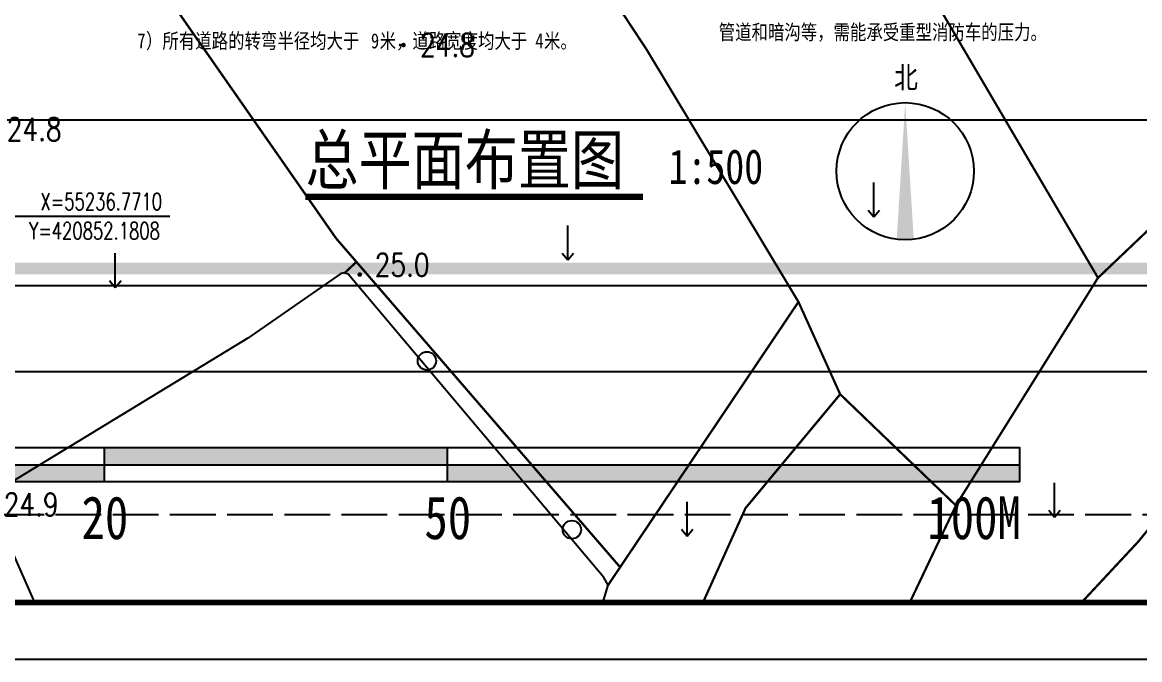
# Model space of a CAD drawing. Header units: millimetres. Extents: x 420716 to 421013, y 55190 to 55400.
# Drawn here: x 420860.5 to 420958.2, y 55189.6 to 55245.3 of the extents above; entities that cross this region are included whole.
import ezdxf
from ezdxf.enums import TextEntityAlignment as Align

# ---------------------------------------------------------------- set-up
doc = ezdxf.new("R2010")
doc.units = ezdxf.units.MM
doc.linetypes.add('CENTER2', pattern=[1.125, 0.75, -0.125, 0.125, -0.125])
doc.linetypes.add('X3', pattern=[5, 4, -1])
doc.layers.add('0 - 已设计道路中心线', color=1, linetype='CENTER2', lineweight=50)
for name, color, linetype in [('DIM_COOR', 171, 'Continuous'), ('DIM_SYMB', 171, 'Continuous'), ('PUB_TEXT', 7, 'Continuous'), ('TK', 4, 'Continuous'), ('地形图', 252, 'Continuous'), ('建设布局', 7, 'Continuous'), ('规划110kV线路', 255, 'Continuous'), ('道路网', 7, 'Continuous')]:
    doc.layers.add(name, color=color, linetype=linetype)
doc.styles.add('-宋体', font='', dxfattribs={"width": 0.8})
doc.styles.add('_TCH_DIM', font='SIMPLEX', dxfattribs={"bigfont": 'GBCBIG'})
doc.styles.add('HT', font='simhei.ttf', dxfattribs={"width": 0.8})
doc.styles.add('HZ', font='rs.shx', dxfattribs={"width": 0.8, "bigfont": 'hztxt.shx'})
doc.styles.add('宋体', font='', dxfattribs={"width": 0.8})
doc.styles.get('-宋体').set_extended_font_data('SimSun')
doc.styles.get('宋体').set_extended_font_data('SimSun')

# ---------------------------------------------------------------- blocks, each defined once
blk = doc.blocks.new('A$C7F6F64A1')
h = blk.add_hatch(color=256)
h.paths.add_polyline_path([(20.955, 7.347), (0.955, 7.347), (0.955, 5.847), (20.955, 5.847)])
h.paths.add_polyline_path([(50.955, 8.847), (20.955, 8.847), (20.955, 7.347), (50.955, 7.347)])
h.paths.add_polyline_path([(100.955, 7.347), (50.955, 7.347), (50.955, 5.847), (100.955, 5.847)])
for p, q in [((20.955, 5.847), (20.955, 8.847)), ((50.955, 5.847), (50.955, 8.847)), ((0.955, 7.347), (100.955, 7.347))]:
    blk.add_line(p, q)
blk.add_lwpolyline([(0.955, 8.847), (100.955, 8.847), (100.955, 5.847), (0.955, 5.847)], close=True)
at = {"layer": 'PUB_TEXT', "lineweight": -2, "style": 'HT', "width": 0.8}
for s, p in [('20', (18.963, 0.847)), ('50', (48.929, 0.847)), ('100M', (92.887, 0.847))]:
    blk.add_text(s, height=3.7553, dxfattribs=at).set_placement(p)
blk = doc.blocks.new('gc122')
blk.add_circle((0, 0), 0.8)
blk = doc.blocks.new('gc120')
for p, q in [((0, 0), (0, 3)), ((-0.5, 0.6), (0, 0)), ((0, 0), (0.5, 0.6))]:
    blk.add_line(p, q)
blk = doc.blocks.new('GC200')
at = {"linetype": 'Continuous', "const_width": 0.2, "flags": 128}
blk.add_lwpolyline([(-0.1, 0, 1), (0.1, 0, 1)], format="xyb", close=True, dxfattribs=at)
blk = doc.blocks.new('DX')
at = {"layer": '地形图', "color": 250, "linetype": 'Continuous', "const_width": 0.2, "flags": 128}
for points in [[(420914.554, 55284.683), (420930.428, 55262.882), (420936.158, 55254.253), (420954.537, 55222.95)], [(420942.118, 55203.047), (420932.002, 55212.771), (420928.357, 55220.849), (420915.122, 55242.856), (420911.954, 55247.668), (420908.714, 55252.023), (420890.289, 55271.901), (420883.76, 55279.404)], [(420887.945, 55226.404), (420874.259, 55246.04), (420862.694, 55264.677)], [(420942.118, 55203.047), (420954.537, 55222.95), (420969.859, 55237.542), (420972.923, 55239.047)], [(420887.945, 55226.404), (420912.771, 55197.65)], [(420888.677, 55223.366), (420889.721, 55224.347)], [(420911.713, 55196.076), (420911.713, 55196.076), (420928.357, 55220.849)], [(420972.923, 55217.59), (420970.005, 55214.703), (420962.139, 55204.872), (420958.054, 55199.881), (420953.102, 55194.564)], [(420920.012, 55194.564), (420923.729, 55202.811), (420932.002, 55212.771)], [(420938.086, 55194.564), (420942.118, 55203.047)]]:
    blk.add_lwpolyline(points, dxfattribs=at)
at = {"layer": '地形图', "color": 250, "linetype": 'Continuous', "flags": 128}
blk.add_lwpolyline([(420911.208, 55194.564), (420911.335, 55194.836), (420911.713, 55196.076), (420911.335, 55196.76), (420889.009, 55223.274), (420888.616, 55223.378), (420888.334, 55223.292), (420880.219, 55217.674), (420857.463, 55203.82), (420861.593, 55194.564)], dxfattribs=at)
at = {"layer": '地形图', "color": 250, "linetype": 'Continuous'}
for name, p in [('GC200', (420893.833, 55243.306, 24.809)), ('gc120', (420934.937, 55228.275)), ('gc120', (420908.2, 55224.517)), ('gc120', (420868.648, 55222.114)), ('GC200', (420890.012, 55223.241, 25.024)), ('gc122', (420895.881, 55215.691)), ('gc120', (420950.739, 55202.031)), ('gc120', (420918.634, 55200.369)), ('gc122', (420908.552, 55200.928))]:
    blk.add_blockref(name, p, dxfattribs=at)
at = {"layer": '地形图', "color": 250, "linetype": 'Continuous', "style": 'HZ', "width": 0.8}
for s, p in [('24.8', (420897.683, 55243.306)), ('24.8', (420861.56, 55235.94)), ('25.0', (420893.721, 55224.085)), ('24.9', (420861.293, 55203.13))]:
    blk.add_text(s, height=2, dxfattribs=at).set_placement(p, align=Align.MIDDLE)
blk = doc.blocks.new('GeYuanFrame_78437723', base_point=(18.76, 4.34))
at = {"layer": 'TK'}
blk.add_lwpolyline([(18.76, 424.34), (612.76, 424.34), (612.76, 4.34), (18.76, 4.34), (18.76, 424.34)], dxfattribs=at)
at = {"layer": 'TK', "const_width": 1}
blk.add_lwpolyline([(602.76, 414.34), (43.76, 414.34), (43.76, 14.34), (602.76, 14.34)], close=True, dxfattribs=at)

msp = doc.modelspace()

# ---------------------------------------------------------------- linework, layer by layer
at = {"layer": '0 - 已设计道路中心线', "linetype": 'X3', "lineweight": -3}
msp.add_line((420728.423, 55202.271), (420972.923, 55202.271), dxfattribs=at)
at = {"layer": 'DIM_COOR', "color": 3, "lineweight": -2}
msp.add_line((420859.885, 55228.342), (420873.415, 55228.342), dxfattribs=at)
at = {"layer": 'DIM_SYMB'}
msp.add_lwpolyline([(420937.689, 55226.271, 1.5, 0, 0), (420937.689, 55238.271, 0, 0, 0)], format="xyseb", dxfattribs=at)
at = {"layer": 'DIM_SYMB', "const_width": 0.56}
msp.add_lwpolyline([(420885.271, 55230.038), (420914.764, 55230.038)], dxfattribs=at)
at = {"layer": 'DIM_SYMB', "lineweight": -2}
msp.add_circle((420937.689, 55232.271), 6, dxfattribs=at)
at = {"layer": '建设布局', "color": 1, "linetype": 'Continuous', "flags": 128}
msp.add_lwpolyline([(420728.423, 55236.771), (420969.849, 55236.771), (420969.849, 55394.564)], dxfattribs=at)
at = {"layer": '规划110kV线路', "color": 210, "ltscale": 5, "const_width": 1, "flags": 128}
msp.add_lwpolyline([(420972.923, 55223.771), (420728.423, 55223.771)], dxfattribs=at)
at = {"layer": '道路网', "color": 1, "linetype": 'Continuous'}
msp.add_line((420728.423, 55236.771), (420969.849, 55236.771), dxfattribs=at)
at = {"layer": '道路网', "color": 6, "linetype": 'Continuous'}
msp.add_line((420728.423, 55222.271), (420962.849, 55222.271), dxfattribs=at)
at = {"layer": '道路网', "color": 4, "linetype": 'Continuous'}
msp.add_line((420857.381, 55214.771), (420962.849, 55214.771), dxfattribs=at)

# ---------------------------------------------------------------- block references
msp.add_blockref('A$C7F6F64A1', (420846.734, 55199.256))
at = {"layer": 'TK', "lineweight": -2, "xscale": 0.5, "yscale": 0.5, "zscale": 0.5}
msp.add_blockref('GeYuanFrame_78437723', (420715.923, 55189.564), dxfattribs=at)
at = {"layer": '地形图', "lineweight": -2}
msp.add_blockref('DX', (0, 0), dxfattribs=at)

# ---------------------------------------------------------------- texts
at = {"layer": 'PUB_TEXT', "lineweight": -2}
for s, height, style, width, p in [('）所有道路的转弯半径均大于', 1.31435, 'HT', 0.8, (420871.333, 55243.017)), ('米，道路宽度均大于', 1.3143, 'HT', 0.8, (420891.748, 55243.017)), ('米。', 1.3143, 'HT', 0.8, (420906.115, 55243.017)), ('管道和暗沟等，需能承受重型消防车的压力。', 1.31435, 'HT', 0.8, (420921.386, 55243.778)), ('7', 1.314, 'HT', 0.8, (420870.577, 55243.017)), ('9', 1.314, 'HT', 0.8, (420890.992, 55243.017)), ('4', 1.314, 'HT', 0.8, (420905.359, 55243.017)), ('北', 1.899, '宋体', 0.8, (420936.722, 55239.521)), ('总平面布置图', 4.2532, '宋体', 0.8, (420885.271, 55231.158)), ('1:500', 3.038, '-宋体', 0.8, (420917.004, 55231.158)), ('X=55236.7710', 1.4875, '_TCH_DIM', 0.705882, (420862.115, 55228.875)), ('Y=420852.1808', 1.4875, '_TCH_DIM', 0.705882, (420861.115, 55226.321))]:
    msp.add_text(s, height=height, dxfattribs=dict(at, style=style, width=width)).set_placement(p)

doc.saveas('drawing.dxf')
